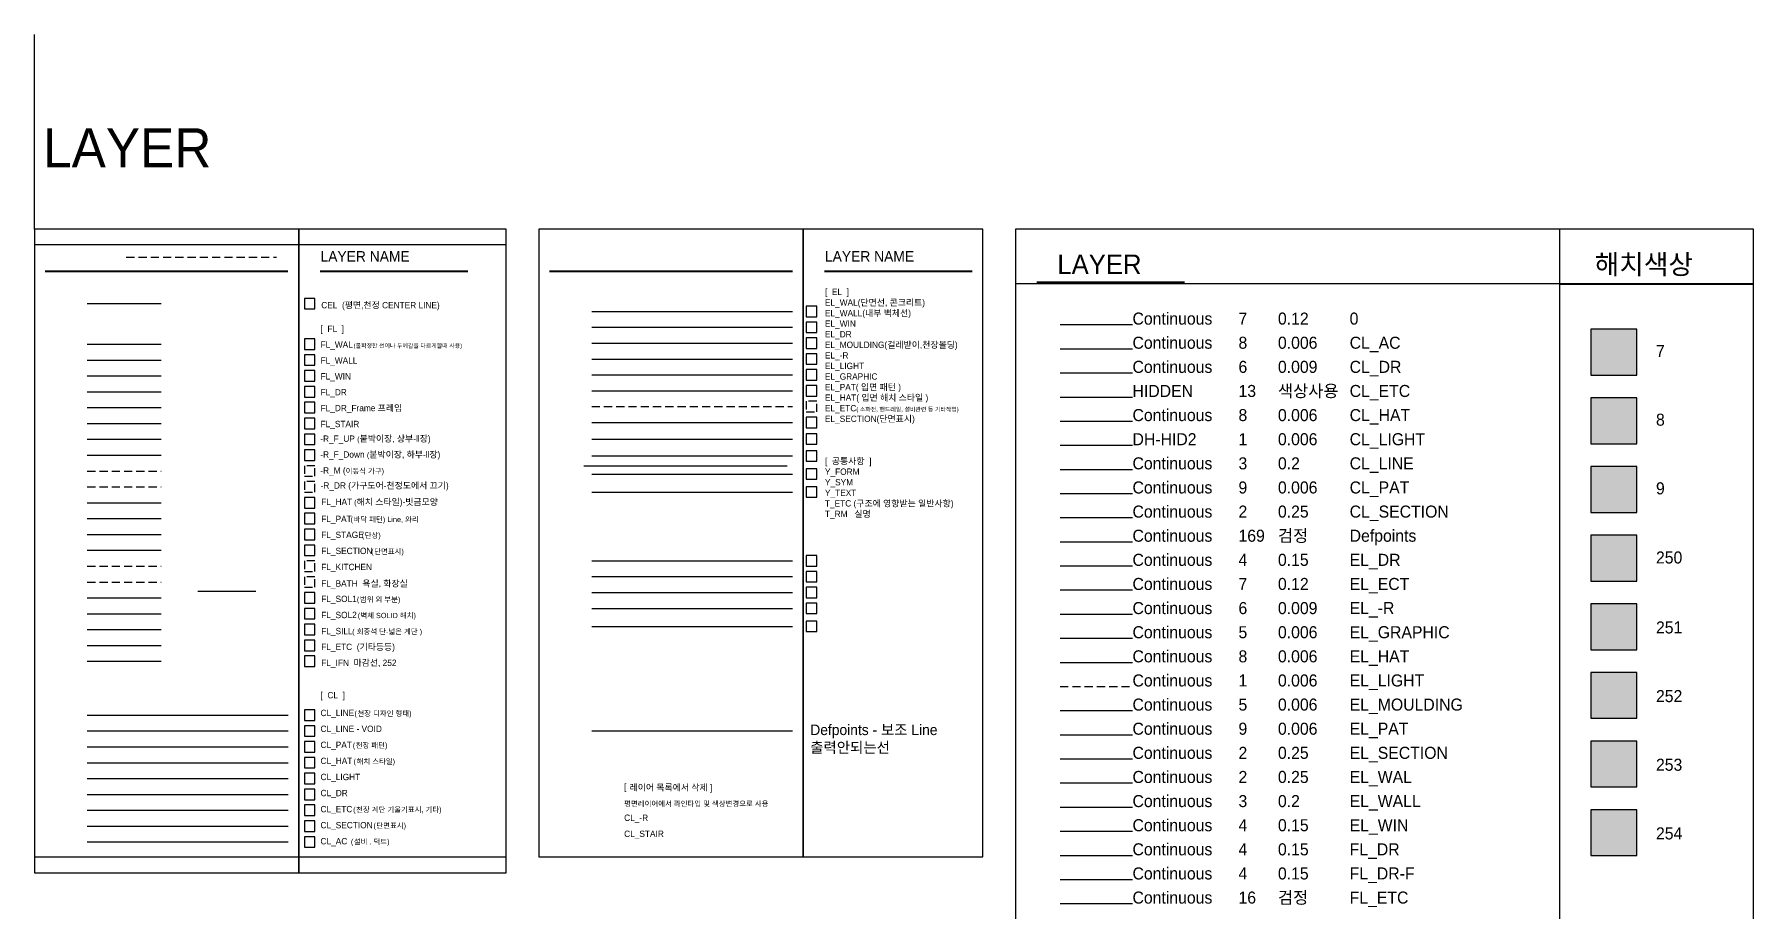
# Model space of a CAD drawing. Header units: millimetres. Extents: x -223175 to 287756, y -120611 to 352956.
# Drawn here: x -18907 to -17592, y 7746 to 8416 of the extents above; entities that cross this region are included whole.
import ezdxf
from ezdxf.enums import TextEntityAlignment as Align

# ---------------------------------------------------------------- set-up
doc = ezdxf.new("R2010")
doc.units = ezdxf.units.MM
doc.header["$LTSCALE"] = 50
doc.linetypes.add('HIDDEN2', pattern=[0.1875, 0.125, -0.0625])
for name, color, linetype in [('CL_DR', 4, 'Continuous'), ('CL_ETC', 8, 'Continuous'), ('CL_HAT', 8, 'Continuous'), ('CL_LIGHT', 1, 'Continuous'), ('CL_LINE', 3, 'Continuous'), ('CL_PAT', 8, 'Continuous'), ('CL_SECTION', 2, 'Continuous'), ('EL_DR', 5, 'Continuous'), ('EL_ETC', 8, 'Continuous'), ('EL_FUR', 6, 'Continuous'), ('EL_GRAPHIC', 5, 'Continuous'), ('EL_HAT', 251, 'Continuous'), ('EL_HAT 252(사선)', 252, 'Continuous'), ('EL_LIGHT', 1, 'HIDDEN2'), ('EL_MOULDING', 5, 'Continuous'), ('EL_PAT 108', 108, 'Continuous'), ('EL_SECTION', 2, 'Continuous'), ('EL_WAL', 2, 'Continuous'), ('EL_WALL', 3, 'Continuous'), ('EL_WIN', 5, 'Continuous'), ('FL_0공통CL_DR-F', 4, 'Continuous'), ('FL_0공통CL_FIN', 16, 'Continuous'), ('FL_0공통CL_SOL1-벽체', 251, 'Continuous'), ('FL_0공통CL_SOL2-공사외', 253, 'Continuous'), ('FL_0공통CL_WAL 202 신설벽체', 202, 'Continuous'), ('FL_0공통CL_WALL', 6, 'Continuous'), ('FL_0공통CL_WIN', 4, 'Continuous'), ('FL_0공통HIDDEN_CL_VOID', 3, 'Continuous'), ('FL_HIDDEN_BATH 마감', 5, 'Continuous'), ('FL_HIDDEN_ETC', 16, 'Continuous'), ('FL_HIDDEN_KITCHEN', 5, 'HIDDEN2'), ('FL_HIDDEN_STAGE', 6, 'Continuous'), ('FL_HIDDEN_STAIR', 7, 'Continuous'), ('FL_HIDE_DR', 4, 'Continuous'), ('FL_HIDE_HAT', 251, 'Continuous'), ('FL_HIDE_PAT 108', 108, 'Continuous'), ('FL_HIDE_SECTION', 2, 'Continuous'), ('FL_HIDE_SILL', 8, 'Continuous'), ('FUR_DR', 8, 'HIDDEN2'), ('FUR_F_UP', 6, 'Continuous'), ('FUR_HIDDEN_F_Down', 5, 'Continuous'), ('FUR_HIDDEN_Move', 5, 'HIDDEN2'), ('FUR_HIDE_Move 천장도숨김', 8, 'HIDDEN2'), ('Y_CEL', 1, 'Continuous'), ('Y_FORM', 7, 'Continuous'), ('Y_RM', 4, 'Continuous'), ('Y_SYM', 4, 'Continuous'), ('Y_TEXT', 3, 'Continuous')]:
    doc.layers.add(name, color=color, linetype=linetype)
doc.layers.add('DEFPOINT', color=98, linetype='Continuous', plot=False)
doc.styles.add('HY울릉도L', font='HY울릉도l.ttf')

msp = doc.modelspace()

# ---------------------------------------------------------------- hatches: boundary and pattern name
h = msp.add_hatch(color=7)
h.dxf.hatch_style = 1
h.paths.add_polyline_path([(-17681.7694, 8190.6126), (-17716.7694, 8190.6126), (-17716.7694, 8155.6126), (-17681.7694, 8155.6126)])
h = msp.add_hatch(color=8)
h.dxf.hatch_style = 1
h.paths.add_polyline_path([(-17681.7694, 8138.1126), (-17716.7694, 8138.1126), (-17716.7694, 8103.1126), (-17681.7694, 8103.1126)])
h = msp.add_hatch(color=9)
h.dxf.hatch_style = 1
h.paths.add_polyline_path([(-17681.7694, 8085.6126), (-17716.7694, 8085.6126), (-17716.7694, 8050.6126), (-17681.7694, 8050.6126)])
h = msp.add_hatch(color=250)
h.dxf.hatch_style = 1
h.paths.add_polyline_path([(-17681.7694, 8033.1126), (-17716.7694, 8033.1126), (-17716.7694, 7998.1126), (-17681.7694, 7998.1126)])
h = msp.add_hatch(color=251)
h.dxf.hatch_style = 1
h.paths.add_polyline_path([(-17681.7694, 7980.6126), (-17716.7694, 7980.6126), (-17716.7694, 7945.6126), (-17681.7694, 7945.6126)])
h = msp.add_hatch(color=252)
h.dxf.hatch_style = 1
h.paths.add_polyline_path([(-17681.7694, 7928.1126), (-17716.7694, 7928.1126), (-17716.7694, 7893.1126), (-17681.7694, 7893.1126)])
h = msp.add_hatch(color=253)
h.dxf.hatch_style = 1
h.paths.add_polyline_path([(-17681.7694, 7875.6126), (-17716.7694, 7875.6126), (-17716.7694, 7840.6126), (-17681.7694, 7840.6126)])
h = msp.add_hatch(color=254)
h.dxf.hatch_style = 1
h.paths.add_polyline_path([(-17681.7694, 7823.1126), (-17716.7694, 7823.1126), (-17716.7694, 7788.1126), (-17681.7694, 7788.1126)])

# ---------------------------------------------------------------- linework, layer by layer
for p, q in [((-18704.9047, 8267.2827), (-18704.9047, 7787.0893)), ((-18319.1955, 8267.2827), (-18319.1955, 7787.0893)), ((-17592.442, 8267.2827), (-18156.6953, 8267.2827)), ((-18156.6953, 8267.2827), (-18156.6953, 7076.7339)), ((-17740.8281, 8267.2827), (-17740.8281, 7315.2825)), ((-17592.442, 7076.7339), (-17592.442, 8267.2827)), ((-18704.9047, 8255.1566), (-18704.9047, 7774.9632)), ((-17592.442, 8225.3183), (-18156.6953, 8225.3183)), ((-18122.6726, 8194.2052), (-18067.3226, 8194.2052)), ((-18122.6726, 8175.7552), (-18067.3226, 8175.7552)), ((-18866.586, 7798.5322), (-18712.9888, 7798.5322))]:
    msp.add_line(p, q)
for points in [[(-18907.0064, 7787.0893), (-18546.3683, 7787.0893), (-18546.3683, 8267.2827), (-18907.0064, 8267.2827)], [(-18704.9047, 8267.2827), (-18907.0064, 8267.2827), (-18907.0064, 7787.0893), (-18704.9047, 7787.0893)], [(-18704.9047, 7787.0893), (-18546.3683, 7787.0893), (-18546.3683, 8267.2827), (-18704.9047, 8267.2827)], [(-18521.2971, 7787.0893), (-18181.7664, 7787.0893), (-18181.7664, 8267.2827), (-18521.2971, 8267.2827)], [(-18319.1955, 8267.2827), (-18521.2971, 8267.2827), (-18521.2971, 7787.0893), (-18319.1955, 7787.0893)], [(-18319.1955, 7787.0893), (-18181.7664, 7787.0893), (-18181.7664, 8267.2827), (-18319.1955, 8267.2827)], [(-18704.9047, 8255.1566), (-18907.0064, 8255.1566), (-18907.0064, 7774.9632), (-18704.9047, 7774.9632)], [(-18704.9047, 7774.9632), (-18546.3683, 7774.9632), (-18546.3683, 8255.1566), (-18704.9047, 8255.1566)], [(-17681.7694, 8190.6126), (-17716.7694, 8190.6126), (-17716.7694, 8155.6126), (-17681.7694, 8155.6126)], [(-17681.7694, 8138.1126), (-17716.7694, 8138.1126), (-17716.7694, 8103.1126), (-17681.7694, 8103.1126)], [(-17681.7694, 8085.6126), (-17716.7694, 8085.6126), (-17716.7694, 8050.6126), (-17681.7694, 8050.6126)], [(-17681.7694, 8033.1126), (-17716.7694, 8033.1126), (-17716.7694, 7998.1126), (-17681.7694, 7998.1126)], [(-17681.7694, 7980.6126), (-17716.7694, 7980.6126), (-17716.7694, 7945.6126), (-17681.7694, 7945.6126)], [(-17681.7694, 7928.1126), (-17716.7694, 7928.1126), (-17716.7694, 7893.1126), (-17681.7694, 7893.1126)], [(-17681.7694, 7875.6126), (-17716.7694, 7875.6126), (-17716.7694, 7840.6126), (-17681.7694, 7840.6126)], [(-17681.7694, 7823.1126), (-17716.7694, 7823.1126), (-17716.7694, 7788.1126), (-17681.7694, 7788.1126)], [(-18700.5817, 7794.4902), (-18692.4976, 7794.4902), (-18692.4976, 7802.5742), (-18700.5817, 7802.5742)]]:
    msp.add_lwpolyline(points, close=True)
at = {"const_width": 1.6168}
for points in [[(-18712.9888, 8234.9465), (-18898.9223, 8234.9465)], [(-18575.5597, 8234.9465), (-18688.7366, 8234.9465)], [(-18327.2796, 8234.9465), (-18513.2131, 8234.9465)], [(-18189.8505, 8234.9465), (-18303.0274, 8234.9465)], [(-18027.3503, 8226.3932), (-18140.5272, 8226.3932)], [(-17592.442, 8225.3183), (-17740.8281, 8225.3183)]]:
    msp.add_lwpolyline(points, dxfattribs=at)
at = {"layer": 'CL_DR'}
for p, q in [((-18122.6726, 8157.3052), (-18067.3226, 8157.3052)), ((-18866.586, 7834.9105), (-18712.9888, 7834.9105))]:
    msp.add_line(p, q, dxfattribs=at)
msp.add_lwpolyline([(-18700.5817, 7830.8685), (-18692.4976, 7830.8685), (-18692.4976, 7838.9525), (-18700.5817, 7838.9525)], close=True, dxfattribs=at)
at = {"layer": 'CL_ETC'}
for p, q in [((-18122.6726, 8138.8552), (-18067.3226, 8138.8552)), ((-18866.586, 7822.7844), (-18712.9888, 7822.7844))]:
    msp.add_line(p, q, dxfattribs=at)
msp.add_lwpolyline([(-18700.5817, 7818.7424), (-18692.4976, 7818.7424), (-18692.4976, 7826.8264), (-18700.5817, 7826.8264)], close=True, dxfattribs=at)
at = {"layer": 'CL_HAT'}
for p, q in [((-18122.6726, 8120.4052), (-18067.3226, 8120.4052)), ((-18866.586, 7859.1627), (-18712.9888, 7859.1627))]:
    msp.add_line(p, q, dxfattribs=at)
msp.add_lwpolyline([(-18700.5817, 7855.1207), (-18692.4976, 7855.1207), (-18692.4976, 7863.2047), (-18700.5817, 7863.2047)], close=True, dxfattribs=at)
at = {"layer": 'CL_LIGHT'}
for p, q in [((-18122.6726, 8101.9552), (-18067.3226, 8101.9552)), ((-18866.586, 7847.0366), (-18712.9888, 7847.0366))]:
    msp.add_line(p, q, dxfattribs=at)
msp.add_lwpolyline([(-18700.5817, 7842.9946), (-18692.4976, 7842.9946), (-18692.4976, 7851.0786), (-18700.5817, 7851.0786)], close=True, dxfattribs=at)
at = {"layer": 'CL_LINE'}
for p, q in [((-18122.6726, 8083.5051), (-18067.3226, 8083.5051)), ((-18866.586, 7895.541), (-18712.9888, 7895.541))]:
    msp.add_line(p, q, dxfattribs=at)
msp.add_lwpolyline([(-18700.5817, 7891.499), (-18692.4976, 7891.499), (-18692.4976, 7899.583), (-18700.5817, 7899.583)], close=True, dxfattribs=at)
at = {"layer": 'CL_PAT'}
for p, q in [((-18122.6726, 8065.0551), (-18067.3226, 8065.0551)), ((-18866.586, 7871.2888), (-18712.9888, 7871.2888))]:
    msp.add_line(p, q, dxfattribs=at)
msp.add_lwpolyline([(-18700.5817, 7867.2468), (-18692.4976, 7867.2468), (-18692.4976, 7875.3308), (-18700.5817, 7875.3308)], close=True, dxfattribs=at)
at = {"layer": 'CL_SECTION'}
for p, q in [((-18122.6726, 8046.6051), (-18067.3226, 8046.6051)), ((-18866.586, 7810.6583), (-18712.9888, 7810.6583))]:
    msp.add_line(p, q, dxfattribs=at)
msp.add_lwpolyline([(-18700.5817, 7806.6163), (-18692.4976, 7806.6163), (-18692.4976, 7814.7003), (-18700.5817, 7814.7003)], close=True, dxfattribs=at)
at = {"layer": 'DEFPOINT'}
msp.add_line((-18122.6726, 8028.1551), (-18067.3226, 8028.1551), dxfattribs=at)
at = {"layer": 'DEFPOINT', "color": 109}
msp.add_line((-18480.8768, 7883.429), (-18327.2796, 7883.429), dxfattribs=at)
at = {"layer": 'EL_DR'}
for p, q in [((-18480.8768, 8167.8968), (-18327.2796, 8167.8968)), ((-18122.6726, 8009.7051), (-18067.3226, 8009.7051))]:
    msp.add_line(p, q, dxfattribs=at)
msp.add_lwpolyline([(-18316.8686, 8163.8548), (-18308.7845, 8163.8548), (-18308.7845, 8171.9388), (-18316.8686, 8171.9388)], close=True, dxfattribs=at)
at = {"layer": 'EL_ETC'}
for p, q in [((-18480.8768, 8079.9597), (-18327.2796, 8079.9597)), ((-18122.6726, 7991.2551), (-18067.3226, 7991.2551))]:
    msp.add_line(p, q, dxfattribs=at)
msp.add_lwpolyline([(-18316.8686, 8075.9176), (-18308.7845, 8075.9176), (-18308.7845, 8084.0017), (-18316.8686, 8084.0017)], close=True, dxfattribs=at)
at = {"layer": 'EL_FUR'}
for p, q in [((-18480.8768, 8143.6446), (-18327.2796, 8143.6446)), ((-18122.6726, 7972.8051), (-18067.3226, 7972.8051))]:
    msp.add_line(p, q, dxfattribs=at)
msp.add_lwpolyline([(-18316.8686, 8139.6026), (-18308.7845, 8139.6026), (-18308.7845, 8147.6866), (-18316.8686, 8147.6866)], close=True, dxfattribs=at)
at = {"layer": 'EL_GRAPHIC'}
for p, q in [((-18480.8768, 8119.3924), (-18327.2796, 8119.3924)), ((-18122.6726, 7954.3551), (-18067.3226, 7954.3551))]:
    msp.add_line(p, q, dxfattribs=at)
msp.add_lwpolyline([(-18316.8686, 8115.3504), (-18308.7845, 8115.3504), (-18308.7845, 8123.4344), (-18316.8686, 8123.4344)], close=True, dxfattribs=at)
at = {"layer": 'EL_HAT'}
for p, q in [((-18480.8768, 8093.7518), (-18327.2796, 8093.7518)), ((-18122.6726, 7935.9051), (-18067.3226, 7935.9051))]:
    msp.add_line(p, q, dxfattribs=at)
msp.add_lwpolyline([(-18316.8686, 8089.7098), (-18308.7845, 8089.7098), (-18308.7845, 8097.7939), (-18316.8686, 8097.7939)], close=True, dxfattribs=at)
at = {"layer": 'EL_HAT 252(사선)'}
msp.add_line((-18486.8447, 8086.2129), (-18331.2996, 8086.2129), dxfattribs=at)
at = {"layer": 'EL_LIGHT'}
for p, q in [((-18480.8768, 8131.5185), (-18327.2796, 8131.5185)), ((-18122.6726, 7917.4551), (-18067.3226, 7917.4551))]:
    msp.add_line(p, q, dxfattribs=at)
msp.add_lwpolyline([(-18316.8686, 8127.4765), (-18308.7845, 8127.4765), (-18308.7845, 8135.5605), (-18316.8686, 8135.5605)], close=True, dxfattribs=at)
at = {"layer": 'EL_MOULDING'}
for p, q in [((-18480.8768, 8155.7707), (-18327.2796, 8155.7707)), ((-18122.6726, 7899.0051), (-18067.3226, 7899.0051))]:
    msp.add_line(p, q, dxfattribs=at)
msp.add_lwpolyline([(-18316.8686, 8151.7287), (-18308.7845, 8151.7287), (-18308.7845, 8159.8127), (-18316.8686, 8159.8127)], close=True, dxfattribs=at)
at = {"layer": 'EL_PAT 108'}
for p, q in [((-18480.8768, 8106.711), (-18327.2796, 8106.711)), ((-18122.6726, 7880.5551), (-18067.3226, 7880.5551))]:
    msp.add_line(p, q, dxfattribs=at)
msp.add_lwpolyline([(-18316.8686, 8102.6689), (-18308.7845, 8102.6689), (-18308.7845, 8110.753), (-18316.8686, 8110.753)], close=True, dxfattribs=at)
at = {"layer": 'EL_SECTION'}
for p, q in [((-18480.8768, 8066.1675), (-18327.2796, 8066.1675)), ((-18122.6726, 7862.1051), (-18067.3226, 7862.1051))]:
    msp.add_line(p, q, dxfattribs=at)
msp.add_lwpolyline([(-18316.8686, 8062.1255), (-18308.7845, 8062.1255), (-18308.7845, 8070.2096), (-18316.8686, 8070.2096)], close=True, dxfattribs=at)
at = {"layer": 'EL_WAL'}
for p, q in [((-18480.8768, 8204.2751), (-18327.2796, 8204.2751)), ((-18122.6726, 7843.6551), (-18067.3226, 7843.6551))]:
    msp.add_line(p, q, dxfattribs=at)
msp.add_lwpolyline([(-18316.8686, 8200.233), (-18308.7845, 8200.233), (-18308.7845, 8208.3171), (-18316.8686, 8208.3171)], close=True, dxfattribs=at)
at = {"layer": 'EL_WAL', "color": 7}
msp.add_lwpolyline([(-18700.5817, 8175.2159), (-18692.4976, 8175.2159), (-18692.4976, 8183.3), (-18700.5817, 8183.3)], close=True, dxfattribs=at)
at = {"layer": 'EL_WALL'}
for p, q in [((-18480.8768, 8192.149), (-18327.2796, 8192.149)), ((-18122.6726, 7825.2051), (-18067.3226, 7825.2051))]:
    msp.add_line(p, q, dxfattribs=at)
msp.add_lwpolyline([(-18316.8686, 8188.107), (-18308.7845, 8188.107), (-18308.7845, 8196.191), (-18316.8686, 8196.191)], close=True, dxfattribs=at)
at = {"layer": 'EL_WIN'}
for p, q in [((-18480.8768, 8180.0229), (-18327.2796, 8180.0229)), ((-18866.586, 8155.0058), (-18810.0076, 8155.0058)), ((-18122.6726, 7806.7551), (-18067.3226, 7806.7551))]:
    msp.add_line(p, q, dxfattribs=at)
msp.add_lwpolyline([(-18316.8686, 8175.9809), (-18308.7845, 8175.9809), (-18308.7845, 8184.0649), (-18316.8686, 8184.0649)], close=True, dxfattribs=at)
at = {"layer": 'FL_0공통CL_DR-F'}
for p, q in [((-18866.586, 8130.7536), (-18810.0076, 8130.7536)), ((-18122.6726, 7769.8551), (-18067.3226, 7769.8551))]:
    msp.add_line(p, q, dxfattribs=at)
msp.add_lwpolyline([(-18700.5817, 8126.7115), (-18692.4976, 8126.7115), (-18692.4976, 8134.7956), (-18700.5817, 8134.7956)], close=True, dxfattribs=at)
at = {"layer": 'FL_0공통CL_FIN'}
msp.add_line((-18866.586, 7936.736), (-18810.0076, 7936.736), dxfattribs=at)
msp.add_lwpolyline([(-18700.5817, 7932.694), (-18692.4976, 7932.694), (-18692.4976, 7940.7781), (-18700.5817, 7940.7781)], close=True, dxfattribs=at)
at = {"layer": 'FL_0공통CL_SOL1-벽체'}
msp.add_line((-18866.586, 7985.2404), (-18810.0076, 7985.2404), dxfattribs=at)
msp.add_lwpolyline([(-18700.5817, 7981.1984), (-18692.4976, 7981.1984), (-18692.4976, 7989.2824), (-18700.5817, 7989.2824)], close=True, dxfattribs=at)
at = {"layer": 'FL_0공통CL_SOL2-공사외'}
msp.add_line((-18866.586, 7973.1143), (-18810.0076, 7973.1143), dxfattribs=at)
msp.add_lwpolyline([(-18700.5817, 7969.0723), (-18692.4976, 7969.0723), (-18692.4976, 7977.1563), (-18700.5817, 7977.1563)], close=True, dxfattribs=at)
at = {"layer": 'FL_0공통CL_WAL 202 신설벽체'}
msp.add_line((-18866.586, 8179.258), (-18810.0076, 8179.258), dxfattribs=at)
at = {"layer": 'FL_0공통CL_WALL'}
msp.add_line((-18866.586, 8167.1319), (-18810.0076, 8167.1319), dxfattribs=at)
msp.add_lwpolyline([(-18700.5817, 8163.0898), (-18692.4976, 8163.0898), (-18692.4976, 8171.1739), (-18700.5817, 8171.1739)], close=True, dxfattribs=at)
at = {"layer": 'FL_0공통CL_WIN'}
msp.add_lwpolyline([(-18700.5817, 8150.9637), (-18692.4976, 8150.9637), (-18692.4976, 8159.0478), (-18700.5817, 8159.0478)], close=True, dxfattribs=at)
at = {"layer": 'FL_0공통HIDDEN_CL_VOID'}
msp.add_line((-18866.586, 7883.4149), (-18712.9888, 7883.4149), dxfattribs=at)
msp.add_lwpolyline([(-18700.5817, 7879.3729), (-18692.4976, 7879.3729), (-18692.4976, 7887.4569), (-18700.5817, 7887.4569)], close=True, dxfattribs=at)
at = {"layer": 'FL_HIDDEN_BATH 마감'}
msp.add_line((-18737.6636, 7990.0484), (-18781.9752, 7990.0484), dxfattribs=at)
at = {"layer": 'FL_HIDDEN_ETC'}
for p, q in [((-18866.586, 7948.8621), (-18810.0076, 7948.8621)), ((-18122.6726, 7751.4051), (-18067.3226, 7751.4051))]:
    msp.add_line(p, q, dxfattribs=at)
msp.add_lwpolyline([(-18700.5817, 7944.8201), (-18692.4976, 7944.8201), (-18692.4976, 7952.9042), (-18700.5817, 7952.9042)], close=True, dxfattribs=at)
at = {"layer": 'FL_HIDDEN_KITCHEN'}
for p, q in [((-18866.586, 8009.4926), (-18810.0076, 8009.4926)), ((-18866.586, 7997.3665), (-18810.0076, 7997.3665))]:
    msp.add_line(p, q, dxfattribs=at)
for points in [[(-18700.5817, 8005.4506), (-18692.4976, 8005.4506), (-18692.4976, 8013.5346), (-18700.5817, 8013.5346)], [(-18700.5817, 7993.3245), (-18692.4976, 7993.3245), (-18692.4976, 8001.4085), (-18700.5817, 8001.4085)]]:
    msp.add_lwpolyline(points, close=True, dxfattribs=at)
at = {"layer": 'FL_HIDDEN_STAGE'}
msp.add_line((-18866.586, 8033.7448), (-18810.0076, 8033.7448), dxfattribs=at)
msp.add_lwpolyline([(-18700.5817, 8029.7028), (-18692.4976, 8029.7028), (-18692.4976, 8037.7868), (-18700.5817, 8037.7868)], close=True, dxfattribs=at)
at = {"layer": 'FL_HIDDEN_STAIR'}
msp.add_line((-18866.586, 8118.6275), (-18810.0076, 8118.6275), dxfattribs=at)
msp.add_lwpolyline([(-18700.5817, 8114.5854), (-18692.4976, 8114.5854), (-18692.4976, 8122.6695), (-18700.5817, 8122.6695)], close=True, dxfattribs=at)
at = {"layer": 'FL_HIDE_DR'}
for p, q in [((-18866.586, 8142.8797), (-18810.0076, 8142.8797)), ((-18122.6726, 7788.3051), (-18067.3226, 7788.3051))]:
    msp.add_line(p, q, dxfattribs=at)
msp.add_lwpolyline([(-18700.5817, 8138.8376), (-18692.4976, 8138.8376), (-18692.4976, 8146.9217), (-18700.5817, 8146.9217)], close=True, dxfattribs=at)
at = {"layer": 'FL_HIDE_HAT'}
msp.add_line((-18866.586, 8057.997), (-18810.0076, 8057.997), dxfattribs=at)
msp.add_lwpolyline([(-18700.5817, 8053.955), (-18692.4976, 8053.955), (-18692.4976, 8062.039), (-18700.5817, 8062.039)], close=True, dxfattribs=at)
at = {"layer": 'FL_HIDE_PAT 108'}
msp.add_line((-18866.586, 8045.8709), (-18810.0076, 8045.8709), dxfattribs=at)
msp.add_lwpolyline([(-18700.5817, 8041.8289), (-18692.4976, 8041.8289), (-18692.4976, 8049.9129), (-18700.5817, 8049.9129)], close=True, dxfattribs=at)
at = {"layer": 'FL_HIDE_SECTION'}
msp.add_line((-18866.586, 8021.6187), (-18810.0076, 8021.6187), dxfattribs=at)
msp.add_lwpolyline([(-18700.5817, 8017.5767), (-18692.4976, 8017.5767), (-18692.4976, 8025.6607), (-18700.5817, 8025.6607)], close=True, dxfattribs=at)
at = {"layer": 'FL_HIDE_SILL'}
msp.add_line((-18866.586, 7960.9882), (-18810.0076, 7960.9882), dxfattribs=at)
msp.add_lwpolyline([(-18700.5817, 7956.9462), (-18692.4976, 7956.9462), (-18692.4976, 7965.0302), (-18700.5817, 7965.0302)], close=True, dxfattribs=at)
at = {"layer": 'FUR_DR'}
msp.add_line((-18866.586, 8070.1231), (-18810.0076, 8070.1231), dxfattribs=at)
msp.add_lwpolyline([(-18700.5817, 8066.0811), (-18692.4976, 8066.0811), (-18692.4976, 8074.1651), (-18700.5817, 8074.1651)], close=True, dxfattribs=at)
at = {"layer": 'FUR_F_UP'}
msp.add_line((-18866.586, 8106.5014), (-18810.0076, 8106.5014), dxfattribs=at)
at = {"layer": 'FUR_HIDDEN_F_Down'}
msp.add_line((-18866.586, 8094.3753), (-18810.0076, 8094.3753), dxfattribs=at)
for points in [[(-18700.5817, 8102.4593), (-18692.4976, 8102.4593), (-18692.4976, 8110.5434), (-18700.5817, 8110.5434)], [(-18700.5817, 8090.3332), (-18692.4976, 8090.3332), (-18692.4976, 8098.4173), (-18700.5817, 8098.4173)]]:
    msp.add_lwpolyline(points, close=True, dxfattribs=at)
at = {"layer": 'FUR_HIDDEN_Move'}
msp.add_line((-18866.586, 8082.2492), (-18810.0076, 8082.2492), dxfattribs=at)
msp.add_lwpolyline([(-18700.5817, 8078.2071), (-18692.4976, 8078.2071), (-18692.4976, 8086.2912), (-18700.5817, 8086.2912)], close=True, dxfattribs=at)
at = {"layer": 'FUR_HIDE_Move 천장도숨김'}
msp.add_line((-18836.7691, 8245.841), (-18721.9405, 8245.841), dxfattribs=at)
at = {"layer": 'Y_CEL', "color": 1}
msp.add_line((-18866.586, 8210.2466), (-18810.0076, 8210.2466), dxfattribs=at)
msp.add_lwpolyline([(-18700.5817, 8206.2046), (-18692.4976, 8206.2046), (-18692.4976, 8214.2887), (-18700.5817, 8214.2887)], close=True, dxfattribs=at)
at = {"layer": 'Y_FORM'}
msp.add_line((-18480.8768, 8013.5932), (-18327.2796, 8013.5932), dxfattribs=at)
msp.add_lwpolyline([(-18316.8686, 8009.5511), (-18308.7845, 8009.5511), (-18308.7845, 8017.6352), (-18316.8686, 8017.6352)], close=True, dxfattribs=at)
at = {"layer": 'Y_RM', "color": 16}
msp.add_line((-18480.8768, 7977.2149), (-18327.2796, 7977.2149), dxfattribs=at)
at = {"layer": 'Y_RM'}
msp.add_line((-18480.8768, 7963.4246), (-18327.2796, 7963.4246), dxfattribs=at)
at = {"layer": 'Y_RM', "color": 16}
msp.add_lwpolyline([(-18316.8686, 7973.1728), (-18308.7845, 7973.1728), (-18308.7845, 7981.2569), (-18316.8686, 7981.2569)], close=True, dxfattribs=at)
at = {"layer": 'Y_RM'}
msp.add_lwpolyline([(-18316.8686, 7959.3826), (-18308.7845, 7959.3826), (-18308.7845, 7967.4667), (-18316.8686, 7967.4667)], close=True, dxfattribs=at)
at = {"layer": 'Y_SYM', "color": 30, "linetype": 'ByBlock', "ltscale": 1.1}
msp.add_line((-18907.0064, 8267.2827), (-18907.0064, 8416.1767), dxfattribs=at)
at = {"layer": 'Y_SYM'}
msp.add_line((-18480.8768, 8001.4671), (-18327.2796, 8001.4671), dxfattribs=at)
msp.add_lwpolyline([(-18316.8686, 7997.425), (-18308.7845, 7997.425), (-18308.7845, 8005.5091), (-18316.8686, 8005.5091)], close=True, dxfattribs=at)
at = {"layer": 'Y_TEXT'}
msp.add_line((-18480.8768, 7989.341), (-18327.2796, 7989.341), dxfattribs=at)
msp.add_lwpolyline([(-18316.8686, 7985.2989), (-18308.7845, 7985.2989), (-18308.7845, 7993.383), (-18316.8686, 7993.383)], close=True, dxfattribs=at)

# ---------------------------------------------------------------- texts
at = {"style": 'HY울릉도L'}
for s, p in [('Continuous', (-18067.3226, 8194.2052)), ('7', (-17986.2785, 8194.2052)), ('0.12', (-17956.1141, 8194.2052)), ('0', (-17901.2726, 8194.2052)), ('Continuous', (-18067.3226, 8175.7552)), ('8', (-17986.2785, 8175.7552)), ('0.006', (-17956.1141, 8175.7552)), ('CL_AC', (-17901.2726, 8175.7552)), ('7', (-17667.0417, 8169.3916)), ('8', (-17667.0417, 8116.8916)), ('9', (-17667.0417, 8064.3916)), ('250', (-17667.0417, 8011.5247)), ('251', (-17667.0417, 7958.0046)), ('252', (-17667.0417, 7905.5046)), ('253', (-17667.0417, 7853.0046)), ('254', (-17667.0417, 7800.5046))]:
    msp.add_text(s, height=9.225, dxfattribs=at).set_placement(p)
at = {"layer": 'CL_DR', "style": 'HY울릉도L'}
for s, p in [('Continuous', (-18067.3226, 8157.3052)), ('6', (-17986.2785, 8157.3052)), ('0.009', (-17956.1141, 8157.3052)), ('CL_DR', (-17901.2726, 8157.3052))]:
    msp.add_text(s, height=9.225, dxfattribs=at).set_placement(p)
at = {"layer": 'CL_ETC', "style": 'HY울릉도L'}
for s, p in [('HIDDEN', (-18067.3226, 8138.8552)), ('13', (-17986.2785, 8138.8552)), ('색상사용', (-17956.1141, 8138.8552)), ('CL_ETC', (-17901.2726, 8138.8552))]:
    msp.add_text(s, height=9.225, dxfattribs=at).set_placement(p)
at = {"layer": 'CL_HAT', "style": 'HY울릉도L'}
for s, p in [('Continuous', (-18067.3226, 8120.4052)), ('8', (-17986.2785, 8120.4052)), ('0.006', (-17956.1141, 8120.4052)), ('CL_HAT', (-17901.2726, 8120.4052))]:
    msp.add_text(s, height=9.225, dxfattribs=at).set_placement(p)
at = {"layer": 'CL_LIGHT', "style": 'HY울릉도L'}
for s, p in [('DH-HID2', (-18067.3226, 8101.9552)), ('1', (-17986.2785, 8101.9552)), ('0.006', (-17956.1141, 8101.9552)), ('CL_LIGHT', (-17901.2726, 8101.9552))]:
    msp.add_text(s, height=9.225, dxfattribs=at).set_placement(p)
at = {"layer": 'CL_LINE', "style": 'HY울릉도L'}
for s, p in [('Continuous', (-18067.3226, 8083.5051)), ('3', (-17986.2785, 8083.5051)), ('0.2', (-17956.1141, 8083.5051)), ('CL_LINE', (-17901.2726, 8083.5051))]:
    msp.add_text(s, height=9.225, dxfattribs=at).set_placement(p)
at = {"layer": 'CL_PAT', "style": 'HY울릉도L'}
for s, p in [('Continuous', (-18067.3226, 8065.0551)), ('9', (-17986.2785, 8065.0551)), ('0.006', (-17956.1141, 8065.0551)), ('CL_PAT', (-17901.2726, 8065.0551))]:
    msp.add_text(s, height=9.225, dxfattribs=at).set_placement(p)
at = {"layer": 'CL_SECTION', "style": 'HY울릉도L'}
for s, p in [('Continuous', (-18067.3226, 8046.6051)), ('2', (-17986.2785, 8046.6051)), ('0.25', (-17956.1141, 8046.6051)), ('CL_SECTION', (-17901.2726, 8046.6051))]:
    msp.add_text(s, height=9.225, dxfattribs=at).set_placement(p)
at = {"layer": 'DEFPOINT', "style": 'HY울릉도L'}
for s, p in [('Continuous', (-18067.3226, 8028.1551)), ('169', (-17986.2785, 8028.1551)), ('검정', (-17956.1141, 8028.1551)), ('Defpoints', (-17901.2726, 8028.1551))]:
    msp.add_text(s, height=9.225, dxfattribs=at).set_placement(p)
at = {"layer": 'DEFPOINT', "color": 109, "insert": (-18313.7366, 7888.3665), "char_height": 8.084064, "attachment_point": 1, "style": 'HY울릉도L'}
msp.add_mtext_dynamic_manual_height_columns('Defpoints - 보조 Line \\P출력안되는선', width=12330.164301, gutter_width=12.5, heights=[4462.2771], dxfattribs=at)
at = {"layer": 'EL_DR', "style": 'HY울릉도L'}
for s, p in [('Continuous', (-18067.3226, 8009.7051)), ('4', (-17986.2785, 8009.7051)), ('0.15', (-17956.1141, 8009.7051)), ('EL_DR', (-17901.2726, 8009.7051))]:
    msp.add_text(s, height=9.225, dxfattribs=at).set_placement(p)
at = {"layer": 'EL_ETC', "style": 'HY울릉도L'}
for s, p in [('Continuous', (-18067.3226, 7991.2551)), ('7', (-17986.2785, 7991.2551)), ('0.12', (-17956.1141, 7991.2551)), ('EL_ECT', (-17901.2726, 7991.2551))]:
    msp.add_text(s, height=9.225, dxfattribs=at).set_placement(p)
at = {"layer": 'EL_FUR', "style": 'HY울릉도L'}
for s, p in [('Continuous', (-18067.3226, 7972.8051)), ('6', (-17986.2785, 7972.8051)), ('0.009', (-17956.1141, 7972.8051)), ('EL_-R', (-17901.2726, 7972.8051))]:
    msp.add_text(s, height=9.225, dxfattribs=at).set_placement(p)
at = {"layer": 'EL_GRAPHIC', "style": 'HY울릉도L'}
for s, p in [('Continuous', (-18067.3226, 7954.3551)), ('5', (-17986.2785, 7954.3551)), ('0.006', (-17956.1141, 7954.3551)), ('EL_GRAPHIC', (-17901.2726, 7954.3551))]:
    msp.add_text(s, height=9.225, dxfattribs=at).set_placement(p)
at = {"layer": 'EL_HAT', "style": 'HY울릉도L'}
for s, p in [('Continuous', (-18067.3226, 7935.9051)), ('8', (-17986.2785, 7935.9051)), ('0.006', (-17956.1141, 7935.9051)), ('EL_HAT', (-17901.2726, 7935.9051))]:
    msp.add_text(s, height=9.225, dxfattribs=at).set_placement(p)
at = {"layer": 'EL_LIGHT', "style": 'HY울릉도L'}
for s, p in [('Continuous', (-18067.3226, 7917.4551)), ('1', (-17986.2785, 7917.4551)), ('0.006', (-17956.1141, 7917.4551)), ('EL_LIGHT', (-17901.2726, 7917.4551))]:
    msp.add_text(s, height=9.225, dxfattribs=at).set_placement(p)
at = {"layer": 'EL_MOULDING', "style": 'HY울릉도L'}
for s, height, p in [('Continuous', 9.225, (-18067.3226, 7899.0051)), ('5', 9.225, (-17986.2785, 7899.0051)), ('0.006', 9.225, (-17956.1141, 7899.0051)), ('EL_MOULDING', 9.225002, (-17901.2726, 7899.0051))]:
    msp.add_text(s, height=height, dxfattribs=at).set_placement(p)
at = {"layer": 'EL_PAT 108', "style": 'HY울릉도L'}
for s, p in [('Continuous', (-18067.3226, 7880.5551)), ('9', (-17986.2785, 7880.5551)), ('0.006', (-17956.1141, 7880.5551)), ('EL_PAT', (-17901.2726, 7880.5551))]:
    msp.add_text(s, height=9.225, dxfattribs=at).set_placement(p)
at = {"layer": 'EL_SECTION', "style": 'HY울릉도L'}
for s, p in [('Continuous', (-18067.3226, 7862.1051)), ('2', (-17986.2785, 7862.1051)), ('0.25', (-17956.1141, 7862.1051)), ('EL_SECTION', (-17901.2726, 7862.1051))]:
    msp.add_text(s, height=9.225, dxfattribs=at).set_placement(p)
at = {"layer": 'EL_SECTION', "char_height": 8.08406, "attachment_point": 1, "style": 'HY울릉도L'}
for width, insert in [(6929.419577, (-18688.2117, 8250.4547)), (7107.27894, (-18302.5025, 8250.4547))]:
    msp.add_mtext_dynamic_manual_height_columns('LAYER NAME', width=width, gutter_width=12.5, heights=[959.1882], dxfattribs=dict(at, insert=insert))
at = {"layer": 'EL_WAL', "style": 'HY울릉도L'}
for s, p in [('Continuous', (-18067.3226, 7843.6551)), ('2', (-17986.2785, 7843.6551)), ('0.25', (-17956.1141, 7843.6551)), ('EL_WAL', (-17901.2726, 7843.6551))]:
    msp.add_text(s, height=9.225, dxfattribs=at).set_placement(p)
at = {"layer": 'EL_WALL', "style": 'HY울릉도L'}
for s, p in [('Continuous', (-18067.3226, 7825.2051)), ('3', (-17986.2785, 7825.2051)), ('0.2', (-17956.1141, 7825.2051)), ('EL_WALL', (-17901.2726, 7825.2051))]:
    msp.add_text(s, height=9.225, dxfattribs=at).set_placement(p)
at = {"layer": 'EL_WIN', "style": 'HY울릉도L'}
for s, p in [('Continuous', (-18067.3226, 7806.7551)), ('4', (-17986.2785, 7806.7551)), ('0.15', (-17956.1141, 7806.7551)), ('EL_WIN', (-17901.2726, 7806.7551))]:
    msp.add_text(s, height=9.225, dxfattribs=at).set_placement(p)
at = {"layer": 'FL_0공통CL_DR-F', "style": 'HY울릉도L'}
for s, p in [('Continuous', (-18067.3226, 7769.8551)), ('4', (-17986.2785, 7769.8551)), ('0.15', (-17956.1141, 7769.8551)), ('FL_DR-F', (-17901.2726, 7769.8551))]:
    msp.add_text(s, height=9.225, dxfattribs=at).set_placement(p)
at = {"layer": 'FL_0공통CL_FIN', "style": 'HY울릉도L'}
msp.add_text('FL_IFN  마감선, 252', height=4.850439, dxfattribs=at).set_placement((-18687.6459, 7933.1893))
at = {"layer": 'FL_HIDDEN_ETC', "style": 'HY울릉도L'}
for s, height, p in [('FL_ETC  (기타등등)', 4.850439, (-18687.6459, 7945.3154)), ('Continuous', 9.225, (-18067.3226, 7751.4051)), ('16', 9.225, (-17986.2785, 7751.4051)), ('검정', 9.225, (-17956.1141, 7751.4051)), ('FL_ETC', 9.225, (-17901.2726, 7751.4051))]:
    msp.add_text(s, height=height, dxfattribs=at).set_placement(p)
at = {"layer": 'FL_HIDDEN_KITCHEN', "style": 'HY울릉도L'}
for s, height, p in [('FL_KITCHEN', 4.85044, (-18687.6459, 8006.4239)), ('FL_BATH  욕실, 화장실', 4.850439, (-18687.6459, 7993.8198))]:
    msp.add_text(s, height=height, dxfattribs=at).set_placement(p)
at = {"layer": 'FL_HIDE_DR', "style": 'HY울릉도L'}
for s, p in [('Continuous', (-18067.3226, 7788.3051)), ('4', (-17986.2785, 7788.3051)), ('0.15', (-17956.1141, 7788.3051)), ('FL_DR', (-17901.2726, 7788.3051))]:
    msp.add_text(s, height=9.225, dxfattribs=at).set_placement(p)
at = {"layer": 'Y_CEL', "color": 1, "style": 'HY울릉도L'}
msp.add_text('CEL  (평면,천정 CENTER LINE)', height=4.850439, dxfattribs=at).set_placement((-18687.6459, 8206.6999))
at = {"layer": 'Y_FORM', "style": 'HY울릉도L'}
for s, height, p in [('[  FL  ]', 4.85044, (-18688.2117, 8188.6186)), ('FL_WAL ', 4.85044, (-18688.2117, 8176.4925)), ('FL_WALL', 4.85044, (-18688.2117, 8164.3661)), ('(', 3.2336, (-18662.9328, 8176.4925)), ('불확정한 선이나 두께감을 다르게할때 사용)', 3.233642, (-18661.3708, 8176.4925)), ('FL_WIN', 4.85044, (-18688.2117, 8152.2402)), ('FL_DR', 4.85044, (-18688.2117, 8140.1141)), ('FL_DR_Frame 프레임', 4.850439, (-18688.2117, 8127.9878)), ('FL_STAIR', 4.85044, (-18688.2117, 8115.779)), ('FL_PAT', 4.85044, (-18687.6459, 8043.2011)), (' (', 4.04202, (-18666.8028, 8043.2011)), ('바닥 패턴) Line, 와리', 4.042016, (-18662.9802, 8043.2011)), ('FL_STAGE', 4.85044, (-18687.6459, 8030.9923)), (' (', 4.04202, (-18658.2931, 8030.9923)), ('단상)', 4.04202, (-18654.4705, 8030.9923)), ('FL_SECTION', 4.85044, (-18687.6459, 8018.7079)), (' (', 4.04202, (-18651.0274, 8018.7079)), ('단면표시)', 4.04202, (-18647.2047, 8018.7079)), ('FL_SOL1', 4.85044, (-18687.6459, 7982.0131)), (' (', 4.04202, (-18661.9787, 7982.0131)), ('범위 외 부분)', 4.04202, (-18658.156, 7982.0131)), ('FL_SOL2 ', 4.85044, (-18687.6459, 7969.7256)), ('(', 4.042, (-18659.7344, 7969.7256)), ('벽체 SOLID 해치)', 4.042016, (-18657.782, 7969.7256)), ('FL_SILL', 4.85044, (-18687.6459, 7957.4415)), (' ( 회중석 단-넓은 계단 )', 4.042016, (-18665.5231, 7957.4415)), ('[  CL  ]', 4.85044, (-18688.2117, 7908.3762)), ('CL_LINE', 4.85044, (-18688.2117, 7894.7979)), (' (', 4.04202, (-18663.8344, 7894.7979)), ('천장 디자인 형태)', 4.04202, (-18660.0118, 7894.7979)), ('CL_LINE - VOID', 4.850439, (-18688.2117, 7882.6718)), ('CL_PAT', 4.85044, (-18688.2117, 7870.3904)), (' (', 4.04202, (-18665.1112, 7870.3904)), ('천장 패턴)', 4.04202, (-18661.2886, 7870.3904)), ('CL_HAT', 4.85044, (-18688.2117, 7858.1092)), (' (', 4.04202, (-18664.5057, 7858.1092)), ('해치 스타일)', 4.04202, (-18660.6831, 7858.1092)), ('CL_LIGHT', 4.85044, (-18688.2117, 7845.8278)), ('[', 4.8504, (-18456.0252, 7838.1691)), (' 레이어 목록에서 삭제 ]', 4.850439, (-18453.6822, 7837.8127)), ('CL_DR', 4.85044, (-18688.2117, 7833.5467)), ('평면레이어에서 라인타입 및 색상변경으로 사용', 4.042016, (-18456.0252, 7825.8209)), ('CL_ETC', 4.85044, (-18688.2117, 7821.2654)), ('CL_SECTION', 4.85044, (-18688.2117, 7808.9809)), (' (', 4.04202, (-18664.8151, 7821.2654)), ('천장 계단 기울기표시, 기타)', 4.042016, (-18660.9924, 7821.2654)), ('단면표시)', 4.04202, (-18645.5131, 7808.9809)), ('CL_-R', 4.85044, (-18456.0252, 7814.66)), ('CL_AC', 4.85044, (-18688.2117, 7796.6969)), (' (', 4.04202, (-18666.5723, 7796.6969)), ('설비 . 덕트)', 4.04202, (-18662.7496, 7796.6969)), (' (', 4.04202, (-18649.3358, 7808.9809)), ('CL_STAIR', 4.85044, (-18456.0252, 7802.3787))]:
    msp.add_text(s, height=height, dxfattribs=at).set_placement(p)
at = {"layer": 'Y_FORM', "insert": (-18302.5025, 8221.6399), "char_height": 4.850439, "attachment_point": 1, "style": 'HY울릉도L'}
msp.add_mtext_dynamic_manual_height_columns('[  EL  ]\\PEL_WAL(단면선, 콘크리트){\\H1.9429x; }\\PEL_WALL(내부 벽체선){\\H1.7245x; }\\PEL_WIN{\\H1.6877x; }\\PEL_DR{\\H1.6041x; }\\PEL_MOULDING(걸레받이,천장몰딩){\\H1.7415x; }\\PEL_-R{\\H1.682x; }\\PEL_LIGHT{\\H1.623x; }\\PEL_GRAPHIC{\\H1.6576x; }\\PEL_PAT( 입면 패턴 ){\\H1.7386x; }\\PEL_HAT( 입면 해치 스타일 ){\\H1.7925x; }\\PEL_ETC{\\H0.66667x;( 소화전, 핸드레일, 설비관련 등 기타작업)\\H2.5231x; \\H0.39634x;\\P}EL_SECTION(단면표시){\\H1.7305x; }\\P{\\H1.6857x; }\\P\\P\\P[  공통사항  ]{\\H1.6837x; }\\PY_FORM{\\H1.6923x; }\\PY_SYM{\\H1.6352x; }\\PY_TEXT{\\H1.6365x; }\\PT_ETC{\\C16; (구조에 영향받는 일반사항)\\H1.6212x; \\P}T_RM   실명', width=7467.532224, gutter_width=12.5, heights=[18160.78], dxfattribs=at)
at = {"layer": 'Y_FORM', "char_height": 4.850439, "attachment_point": 1, "style": 'HY울릉도L'}
for s, insert, width in [('-R_F_UP {\\H0.83x;(}붙박이장, 상부{\\C251;-ll}장)', (-18688.3987, 8109.4182), 122.921748), ('-R_F_Down {\\H0.83x;(}붙박이장, 하부{\\C251;-ll}장)', (-18688.3987, 8097.2921), 122.921748), ('-R_M ({\\H0.83x;이동식 가구)}', (-18688.3761, 8085.0794), 113.974783), ('-R_DR (가구도어-{\\C251;천정도에서 끄기})', (-18688.1796, 8073.5884), 130.047039), ('FL_HAT{\\H0.83x; (}해치 스타일){\\C251;-빗금모양}', (-18687.6693, 8061.0709), 100.576194)]:
    msp.add_mtext(s, dxfattribs=dict(at, insert=insert, width=width))
at = {"layer": 'Y_TEXT', "color": 7, "style": 'HY울릉도L'}
for s, height, p in [('LAYER', 30, (-18900.3712, 8329.392)), ('LAYER', 15, (-18124.7739, 8240.3183)), ('해치색상', 15, (-17713.9936, 8240.3183))]:
    msp.add_text(s, height=height, dxfattribs=at).set_placement(p, align=Align.MIDDLE_LEFT)

doc.saveas('drawing.dxf')
